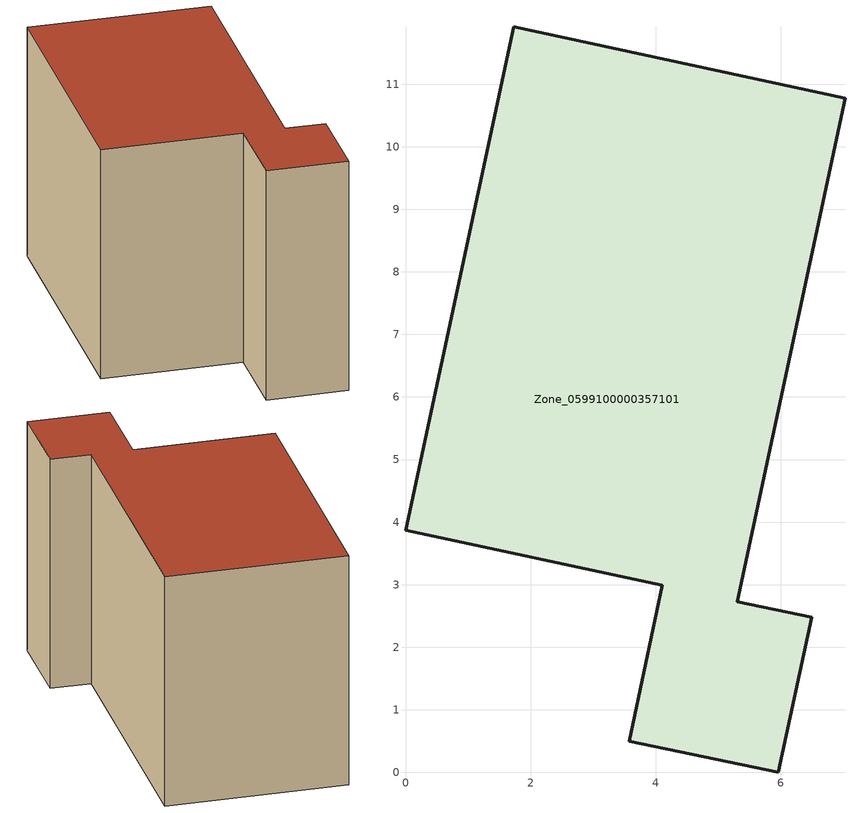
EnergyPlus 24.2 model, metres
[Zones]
Zone_0599100000357101
 floor ground (C_G): 6.49,2.48 5.96,0 3.58,0.5 4.11,2.99 0,3.87 1.73,11.92 7.03,10.77 5.3,2.73 z0
 wall outside (C_F): 7.03,10.77 1.73,11.92 0,3.87 4.11,2.99 3.58,0.5 5.96,0 6.49,2.48 5.3,2.73 7.03,10.77 z0:7.27
 roof outside (C_R): 3.58,0.5 5.96,0 6.49,2.48 5.3,2.73 7.03,10.77 1.73,11.92 0,3.87 4.11,2.99 z7.27
[BUILDING]
Pand.0599100000357101: North Axis=0; Terrain=City; Loads Convergence Tolerance Value=0.04; Temperature Convergence Tolerance Value=0.4; Solar Distribution=FullExterior; Maximum Number of Warmup Days=25; Minimum Number of Warmup Days=1
[Site:Location]
Rotterdam.The.Hague.AP_ZH_NLD Design_Conditions: Latitude=51.96; Longitude=4.45; Time Zone=1; Elevation=-4.5
[SITE:GROUNDTEMPERATURE:BUILDINGSURFACE]
18, 18, 18, 18, 18, 18, 18, 18, 18, 18, 18, 18
[MATERIAL] Thermal Absorptance=0.9; Solar Absorptance=0.7; Visible Absorptance=0.7
Name | Roughness | Thickness | Conductivity | Density | Specific Heat
G.TI.1992-2005 | MediumSmooth | 0.15 | 0.06 | 540 | 1210
F.TI.1992-2005 | Rough | 0.3 | 0.12 | 1920 | 840
R.TI.1992-2005 | MediumRough | 0.2 | 0.08 | 1500 | 1000
[CONSTRUCTION]
C_G: G.TI.1992-2005
C_F: F.TI.1992-2005
C_R: R.TI.1992-2005
[ZONE]
Zone_0599100000357101: Type=1; Multiplier=1; Ceiling Height=Autocalculate; Volume=Autocalculate; Floor Area=autocalculate; Part of Total Floor Area=Yes
[ZONEINFILTRATION:DESIGNFLOWRATE]
Infil_Zone_0599100000357101: Zone or ZoneList or Space or SpaceList=Zone_0599100000357101; Schedule=AlwaysOn; Design Flow Rate Calculation Method=Flow/Area; Flow Rate per Floor Area=0.0015; Constant Term Coefficient=1; Temperature Term Coefficient=0; Velocity Term Coefficient=0; Velocity Squared Term Coefficient=0
[HVACTEMPLATE:ZONE:IDEALLOADSAIRSYSTEM]
Zone_0599100000357101: Maximum Heating Supply Air Temperature=50; Minimum Cooling Supply Air Temperature=13; Maximum Heating Supply Air Humidity Ratio=0.0156; Minimum Cooling Supply Air Humidity Ratio=0.0077; Heating Limit=NoLimit; Cooling Limit=NoLimit; Dehumidification Control Type=ConstantSensibleHeatRatio; Cooling Sensible Heat Ratio=0.7; Dehumidification Setpoint=60; Humidification Control Type=None; Humidification Setpoint=30; Outdoor Air Method=None; Outdoor Air Flow Rate per Person=0.00944; Outdoor Air Flow Rate per Zone Floor Area=0; Outdoor Air Flow Rate per Zone=0; Demand Controlled Ventilation Type=None; Outdoor Air Economizer Type=NoEconomizer; Heat Recovery Type=None; Sensible Heat Recovery Effectiveness=0.7; Latent Heat Recovery Effectiveness=0.65
[ZONECONTROL:THERMOSTAT]
ThermostatControl_Zone_0599100000357101: Zone or ZoneList=Zone_0599100000357101; Control Type Schedule=DualSetpointControlType; Control 1=Thermostat_Zone_0599100000357101; Temperature Difference Between Cutout And Setpoint=0
[THERMOSTATSETPOINT:DUALSETPOINT]
Thermostat_Zone_0599100000357101: Heating Setpoint Temperature Schedule=HeatingSetpoint_Zone_0599100000357101; Cooling Setpoint Temperature Schedule=CoolingSetpoint_Zone_0599100000357101
[SCHEDULE:COMPACT]
HeatingSetpoint_Zone_0599100000357101: Through: 12/31, For: AllDays, Until: 24:00, 21
CoolingSetpoint_Zone_0599100000357101: Through: 12/31, For: AllDays, Until: 24:00, 24
DualSetpointControlType: Through: 12/31, For: AllDays, Until: 24:00, 4
AlwaysOn: Through: 12/31, For: AllDays, Until: 24:00, 1
